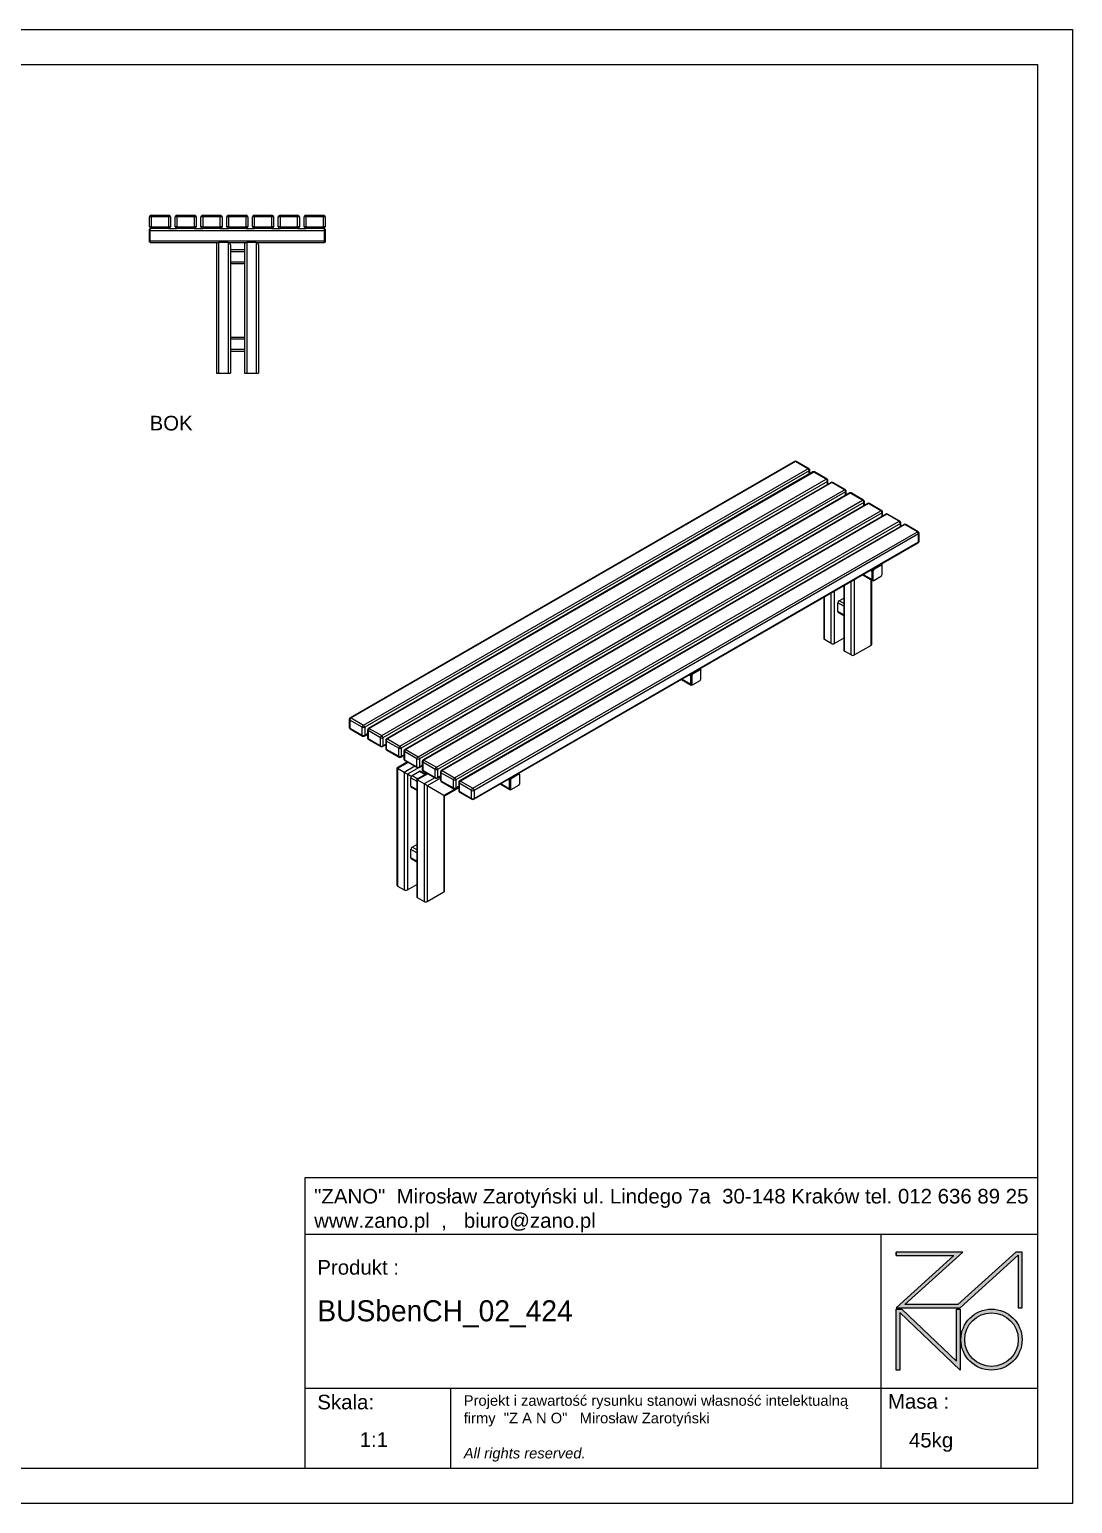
# Model space of a CAD drawing. Header units: millimetres. Extents: x 4643 to 10583, y -1811 to 2389.
# Drawn here: x 7613 to 10583, y -1811 to 2389 of the extents above; entities that cross this region are included whole.
import ezdxf

# ---------------------------------------------------------------- set-up
doc = ezdxf.new("R2010")
doc.units = ezdxf.units.MM
doc.layers.add('tabelka', color=155, linetype='Continuous')
doc.layers.add('WYMIAR', color=96, linetype='Continuous')

# ---------------------------------------------------------------- blocks, each defined once
blk = doc.blocks.new('zano')
at = {"layer": 'Defpoints', "lineweight": 5}
for points in [[(6270.2, 3716.2), (6270.2, 3707.4), (6434.8, 3707.4), (6270.2, 3558.4), (6452.4, 3558.4), (6617.9, 3708.2), (6617.9, 3558.4), (6628.6, 3558.4), (6628.6, 3716.2), (6610.7, 3716.2), (6446.1, 3567.2), (6295.4, 3567.2), (6459.9, 3716.2), (6270.2, 3716.2), (6270.2, 3707.4)], [(6270.2, 3554.4), (6286.2, 3554.4), (6441.7, 3405.6), (6441.7, 3554.4), (6452.4, 3554.4), (6452.4, 3380.5), (6281, 3544.6), (6281, 3380.5), (6270.2, 3380.5)]]:
    blk.add_hatch(color=251, dxfattribs=at).paths.add_polyline_path(points)
h = blk.add_hatch(color=251, dxfattribs=at)
h.paths.add_polyline_path([(6454.7, 3467.4, 1), (6628.6, 3467.4, 1)])
h.paths.add_polyline_path([(6617.9, 3467.4, -1), (6465.4, 3467.4, -1)], flags=16)
at = {"layer": 'Defpoints', "color": 251, "lineweight": 5}
blk.add_lwpolyline([(6434.8, 3707.4), (6270.2, 3558.4), (6452.4, 3558.4), (6617.9, 3708.2), (6617.9, 3558.4), (6628.6, 3558.4), (6628.6, 3716.2), (6610.7, 3716.2), (6446.1, 3567.2), (6295.4, 3567.2), (6459.9, 3716.2), (6270.2, 3716.2), (6270.2, 3707.4), (6432.1, 3707.4)], dxfattribs=at)
for points in [[(6270.2, 3716.2), (6270.2, 3707.4), (6434.8, 3707.4), (6270.2, 3558.4), (6452.4, 3558.4), (6617.9, 3708.2), (6617.9, 3558.4), (6628.6, 3558.4), (6628.6, 3716.2), (6610.7, 3716.2), (6446.1, 3567.2), (6295.4, 3567.2), (6459.9, 3716.2), (6270.2, 3716.2), (6270.2, 3707.4)], [(6270.2, 3554.4), (6286.2, 3554.4), (6441.7, 3405.6), (6441.7, 3554.4), (6452.4, 3554.4), (6452.4, 3380.5), (6281, 3544.6), (6281, 3380.5), (6270.2, 3380.5)]]:
    blk.add_lwpolyline(points, close=True, dxfattribs=at)
for radius in [87, 76.3]:
    blk.add_circle((6541.7, 3467.4), radius, dxfattribs=at)
blk = doc.blocks.new('TABELA')
at = {"layer": 'tabelka', "lineweight": 5}
for p, q in [((4587.4, 3929.4), (6672.4, 3929.4)), ((4587.4, 3767.6), (4587.4, 3929.4)), ((4587.4, 3929.4), (6672.4, 3929.4)), ((6226.5, 3767.6), (6226.5, 3329)), ((4587.4, 3329), (6672.4, 3329)), ((5001.6, 3329), (5001.6, 3100.4)), ((6226.5, 3329), (6226.5, 3100.4))]:
    blk.add_line(p, q, dxfattribs=at)
blk.add_lwpolyline([(4587.4, 3767.6), (6672.4, 3767.6), (6672.4, 3100.4), (4587.4, 3100.4)], close=True, dxfattribs=at)
blk.add_blockref('zano', (0, 0))
at = {"layer": 'tabelka', "lineweight": 5, "attachment_point": 1}
for s, insert, char_height, width in [('{\\fArial|b0|i0|c238|p34;"ZANO"  Mirosław Zarotyński ul. Lindego 7a  30-148 Kraków tel. 012 636 89 25\\Pwww.zano.pl  ,   biuro@zano.pl}', (4613, 3896.9), 41.595, 2040.38), ('{\\fArial|b0|i0|c238|p34;Produkt : }', (4622, 3694.1), 41.595, 265.273), ('{\\fCentury Gothic|b0|i0|c238|p34;BUSbenCH_02_424 }', (4622, 3579.5), 60, 713.135), ('{\\fArial|b0|i0|c238|p34;Skala: }', (4622, 3310.3), 41.595, 191.675), ('{\\fArial|b0|i0|c238|p34;Masa :}', (6246.7, 3312.2), 41.595, 200.457), ('{\\fArial|b0|i0|c238|p34;1:1}', (4742.5, 3203.5), 41.595, 42.482), ('{\\fArial|b0|i0|c238|p34;45kg}', (6306.7, 3201.8), 41.595, 42.482)]:
    blk.add_mtext(s, dxfattribs=dict(at, insert=insert, char_height=char_height, width=width))
at = {"layer": 'tabelka', "color": 1, "lineweight": 5, "insert": (5038.9, 3308.9), "char_height": 30, "width": 1186.12, "attachment_point": 1}
blk.add_mtext('{\\fArial|b0|i0|c0|p34;Projekt i zawartość rysunku stanowi własność intelektualną firmy \\fArial|b0|i0|c238|p34; "Z A N O"   Mirosław Zarotyński\\fArial|b0|i1|c238|p34;\\P\\PAll rights reserved.}', dxfattribs=at)
blk = doc.blocks.new('bok')
for p, q in [((7959.1, 1854.6), (7954.1, 1854.6)), ((7954.1, 1826.6), (7954.1, 1854.6)), ((7959.1, 1859.6), (7959.1, 1854.6)), ((7959.1, 1859.6), (8009.1, 1859.6)), ((7959.1, 1854.6), (7959.1, 1826.6)), ((8009.1, 1854.6), (7959.1, 1854.6)), ((8009.1, 1859.6), (8009.1, 1854.6)), ((8009.1, 1826.6), (8009.1, 1854.6)), ((8014.1, 1854.6), (8009.1, 1854.6)), ((8014.1, 1854.6), (8014.1, 1826.6)), ((8032.5, 1854.6), (8027.5, 1854.6)), ((8027.5, 1826.6), (8027.5, 1854.6)), ((8032.5, 1859.6), (8082.5, 1859.6)), ((8032.5, 1859.6), (8032.5, 1854.6)), ((8082.5, 1854.6), (8032.5, 1854.6)), ((8032.5, 1854.6), (8032.5, 1826.6)), ((8082.5, 1859.6), (8082.5, 1854.6)), ((8082.5, 1826.6), (8082.5, 1854.6)), ((8087.5, 1854.6), (8082.5, 1854.6)), ((8087.5, 1854.6), (8087.5, 1826.6)), ((8100.9, 1826.6), (8100.9, 1854.6)), ((8105.9, 1854.6), (8100.9, 1854.6)), ((8105.9, 1859.6), (8105.9, 1854.6)), ((8105.9, 1859.6), (8155.9, 1859.6)), ((8105.9, 1854.6), (8105.9, 1826.6)), ((8155.9, 1854.6), (8105.9, 1854.6)), ((8155.9, 1859.6), (8155.9, 1854.6)), ((8155.9, 1826.6), (8155.9, 1854.6)), ((8160.9, 1854.6), (8155.9, 1854.6)), ((8160.9, 1854.6), (8160.9, 1826.6)), ((8179.4, 1854.6), (8174.4, 1854.6)), ((8174.4, 1826.6), (8174.4, 1854.6)), ((8179.4, 1859.6), (8179.4, 1854.6)), ((8179.4, 1859.6), (8229.4, 1859.6)), ((8229.4, 1854.6), (8179.4, 1854.6)), ((8179.4, 1854.6), (8179.4, 1826.6)), ((8229.4, 1859.6), (8229.4, 1854.6)), ((8229.4, 1826.6), (8229.4, 1854.6)), ((8234.4, 1854.6), (8229.4, 1854.6)), ((8234.4, 1854.6), (8234.4, 1826.6)), ((8247.8, 1826.6), (8247.8, 1854.6)), ((8252.8, 1854.6), (8247.8, 1854.6)), ((8252.8, 1859.6), (8302.8, 1859.6)), ((8252.8, 1859.6), (8252.8, 1854.6)), ((8302.8, 1854.6), (8252.8, 1854.6)), ((8252.8, 1854.6), (8252.8, 1826.6)), ((8302.8, 1859.6), (8302.8, 1854.6)), ((8302.8, 1826.6), (8302.8, 1854.6)), ((8307.8, 1854.6), (8302.8, 1854.6)), ((8307.8, 1854.6), (8307.8, 1826.6)), ((8321.2, 1826.6), (8321.2, 1854.6)), ((8326.2, 1854.6), (8321.2, 1854.6)), ((8326.2, 1859.6), (8326.2, 1854.6)), ((8326.2, 1859.6), (8376.2, 1859.6)), ((8326.2, 1854.6), (8326.2, 1826.6)), ((8376.2, 1854.6), (8326.2, 1854.6)), ((8376.2, 1859.6), (8376.2, 1854.6)), ((8376.2, 1826.6), (8376.2, 1854.6)), ((8381.2, 1854.6), (8376.2, 1854.6)), ((8381.2, 1854.6), (8381.2, 1826.6)), ((8394.7, 1826.6), (8394.7, 1854.6)), ((8399.7, 1854.6), (8394.7, 1854.6)), ((8399.7, 1859.6), (8399.7, 1854.6)), ((8399.7, 1859.6), (8449.7, 1859.6)), ((8399.7, 1854.6), (8399.7, 1826.6)), ((8449.7, 1854.6), (8399.7, 1854.6)), ((8449.7, 1859.6), (8449.7, 1854.6)), ((8449.7, 1826.6), (8449.7, 1854.6)), ((8454.7, 1854.6), (8449.7, 1854.6)), ((8454.7, 1854.6), (8454.7, 1826.6)), ((7959.1, 1826.6), (7954.1, 1826.6)), ((7956.7, 1820.3), (7954.7, 1820.3)), ((7954.7, 1817.3), (7954.7, 1820.3)), ((7956.7, 1817.3), (7954.7, 1817.3)), ((7954.7, 1785.9), (7954.7, 1817.3)), ((7956.7, 1821.6), (7959.1, 1821.6)), ((7956.7, 1816.4), (7956.7, 1821.6)), ((7956.7, 1816.4), (8452.7, 1816.4)), ((7956.7, 1786.8), (7956.7, 1816.4)), ((7959.1, 1826.6), (7959.1, 1821.6)), ((7959.1, 1826.6), (8009.1, 1826.6)), ((8009.1, 1821.6), (7959.1, 1821.6)), ((8009.1, 1826.6), (8009.1, 1821.6)), ((8014.1, 1826.6), (8009.1, 1826.6)), ((8009.1, 1821.6), (8032.5, 1821.6)), ((8032.5, 1826.6), (8027.5, 1826.6)), ((8032.5, 1826.6), (8032.5, 1821.6)), ((8032.5, 1826.6), (8082.5, 1826.6)), ((8082.5, 1821.6), (8032.5, 1821.6)), ((8082.5, 1826.6), (8082.5, 1821.6)), ((8087.5, 1826.6), (8082.5, 1826.6)), ((8082.5, 1821.6), (8105.9, 1821.6)), ((8105.9, 1826.6), (8100.9, 1826.6)), ((8105.9, 1826.6), (8105.9, 1821.6)), ((8105.9, 1826.6), (8155.9, 1826.6)), ((8155.9, 1821.6), (8105.9, 1821.6)), ((8155.9, 1826.6), (8155.9, 1821.6)), ((8160.9, 1826.6), (8155.9, 1826.6)), ((8155.9, 1821.6), (8179.4, 1821.6)), ((8179.4, 1826.6), (8174.4, 1826.6)), ((8179.4, 1826.6), (8229.4, 1826.6)), ((8179.4, 1826.6), (8179.4, 1821.6)), ((8229.4, 1821.6), (8179.4, 1821.6)), ((8229.4, 1826.6), (8229.4, 1821.6)), ((8234.4, 1826.6), (8229.4, 1826.6)), ((8229.4, 1821.6), (8252.8, 1821.6)), ((8252.8, 1826.6), (8247.8, 1826.6)), ((8252.8, 1826.6), (8302.8, 1826.6)), ((8252.8, 1826.6), (8252.8, 1821.6)), ((8302.8, 1821.6), (8252.8, 1821.6)), ((8302.8, 1826.6), (8302.8, 1821.6)), ((8307.8, 1826.6), (8302.8, 1826.6)), ((8302.8, 1821.6), (8326.2, 1821.6)), ((8326.2, 1826.6), (8321.2, 1826.6)), ((8326.2, 1826.6), (8326.2, 1821.6)), ((8326.2, 1826.6), (8376.2, 1826.6)), ((8376.2, 1821.6), (8326.2, 1821.6)), ((8376.2, 1826.6), (8376.2, 1821.6)), ((8381.2, 1826.6), (8376.2, 1826.6)), ((8376.2, 1821.6), (8399.7, 1821.6)), ((8399.7, 1826.6), (8394.7, 1826.6)), ((8399.7, 1826.6), (8399.7, 1821.6)), ((8399.7, 1826.6), (8449.7, 1826.6)), ((8449.7, 1821.6), (8399.7, 1821.6)), ((8449.7, 1826.6), (8449.7, 1821.6)), ((8454.7, 1826.6), (8449.7, 1826.6)), ((8449.7, 1821.6), (8452.7, 1821.6)), ((8452.7, 1816.4), (8452.7, 1821.6)), ((8452.7, 1820.3), (8454.7, 1820.3)), ((8452.7, 1817.3), (8454.7, 1817.3)), ((8452.7, 1786.8), (8452.7, 1816.4)), ((8454.7, 1820.3), (8454.7, 1817.3)), ((8454.7, 1817.3), (8454.7, 1785.9)), ((7956.7, 1785.9), (7954.7, 1785.9)), ((7954.7, 1782.9), (7954.7, 1785.9)), ((7956.7, 1782.9), (7954.7, 1782.9)), ((7956.7, 1781.6), (7956.7, 1786.8)), ((7956.7, 1786.8), (8452.7, 1786.8)), ((7956.7, 1781.6), (8151.1, 1781.6)), ((8144.7, 1775.2), (8144.7, 1409.6)), ((8178.3, 1781.6), (8151.1, 1781.6)), ((8151.1, 1781.6), (8151.1, 1409.6)), ((8178.3, 1781.6), (8231.1, 1781.6)), ((8178.3, 1781.6), (8178.3, 1409.6)), ((8184.7, 1775.2), (8184.7, 1409.6)), ((8224.7, 1775.2), (8224.7, 1409.6)), ((8258.3, 1781.6), (8231.1, 1781.6)), ((8231.1, 1781.6), (8231.1, 1409.6)), ((8258.3, 1781.6), (8452.7, 1781.6)), ((8258.3, 1781.6), (8258.3, 1409.6)), ((8264.7, 1775.2), (8264.7, 1409.6)), ((8452.7, 1781.6), (8452.7, 1786.8)), ((8452.7, 1785.9), (8454.7, 1785.9)), ((8452.7, 1782.9), (8454.7, 1782.9)), ((8454.7, 1785.9), (8454.7, 1782.9)), ((8184.7, 1761.6), (8224.7, 1761.6)), ((8184.7, 1756.4), (8224.7, 1756.4)), ((8184.7, 1726.8), (8224.7, 1726.8)), ((8184.7, 1721.6), (8224.7, 1721.6)), ((8224.7, 1511.6), (8184.7, 1511.6)), ((8224.7, 1506.4), (8184.7, 1506.4)), ((8224.7, 1476.8), (8184.7, 1476.8)), ((8224.7, 1471.6), (8184.7, 1471.6)), ((8144.7, 1409.6), (8184.7, 1409.6)), ((8224.7, 1409.6), (8264.7, 1409.6))]:
    blk.add_line(p, q)
for centre, radius, start, end in [((7959.1, 1854.6), 5, 90, 180), ((8009.1, 1854.6), 5, 0, 90), ((8032.5, 1854.6), 5, 90, 180), ((8082.5, 1854.6), 5, 0, 90), ((8105.9, 1854.6), 5, 90, 180), ((8155.9, 1854.6), 5, 0, 90), ((8179.4, 1854.6), 5, 90, 180), ((8229.4, 1854.6), 5, 0, 90), ((8252.8, 1854.6), 5, 90, 180), ((8302.8, 1854.6), 5, 0, 90), ((8326.2, 1854.6), 5, 90, 180), ((8376.2, 1854.6), 5, 0, 90), ((8399.7, 1854.6), 5, 90, 180), ((8449.7, 1854.6), 5, 0, 90), ((7959.1, 1826.6), 5, 180, 270), ((8009.1, 1826.6), 5, 270, 0), ((8032.5, 1826.6), 5, 180, 270), ((8082.5, 1826.6), 5, 270, 0), ((8105.9, 1826.6), 5, 180, 270), ((8155.9, 1826.6), 5, 270, 0), ((8179.4, 1826.6), 5, 180, 270), ((8229.4, 1826.6), 5, 270, 0), ((8252.8, 1826.6), 5, 180, 270), ((8302.8, 1826.6), 5, 270, 0), ((8326.2, 1826.6), 5, 180, 270), ((8376.2, 1826.6), 5, 270, 0), ((8399.7, 1826.6), 5, 180, 270), ((8449.7, 1826.6), 5, 270, 0), ((8151.1, 1775.2), 6.4, 90, 180), ((8178.3, 1775.2), 6.4, 0, 90), ((8231.1, 1775.2), 6.4, 90, 180), ((8258.3, 1775.2), 6.4, 0, 90)]:
    blk.add_arc(centre, radius, start, end)

msp = doc.modelspace()

# ---------------------------------------------------------------- linework, layer by layer
for p, q in [((9791.46, 1158.05), (8525.74, 427.37)), ((9793.96, 1157.81), (8528.24, 427.12)), ((8563.6, 406.71), (9829.32, 1137.4)), ((9829.32, 1137.4), (9793.96, 1157.81)), ((9831.82, 1137.64), (9796.46, 1158.05)), ((9832.86, 1131.27), (8567.13, 400.59)), ((9843.39, 1128.08), (8577.67, 397.39)), ((9845.89, 1127.83), (8580.17, 397.15)), ((8615.52, 376.74), (9881.24, 1107.42)), ((9884.78, 1101.3), (8619.06, 370.61)), ((9895.31, 1098.11), (8629.59, 367.42)), ((9897.81, 1097.86), (8632.09, 367.17)), ((9832.86, 1122), (9832.86, 1131.27)), ((9834.32, 1122.85), (9834.32, 1133.31)), ((9881.24, 1107.42), (9845.89, 1127.83)), ((9883.74, 1107.67), (9848.39, 1128.08)), ((9884.78, 1092.03), (9884.78, 1101.3)), ((9886.24, 1092.87), (9886.24, 1103.34)), ((9933.16, 1077.45), (9897.81, 1097.86)), ((9935.66, 1077.7), (9900.31, 1098.11)), ((8667.44, 346.76), (9933.16, 1077.45)), ((9936.7, 1071.32), (8670.98, 340.64)), ((9947.23, 1068.13), (8681.51, 337.45)), ((9949.73, 1067.88), (8684.01, 337.2)), ((9936.7, 1062.05), (9936.7, 1071.32)), ((9938.16, 1062.9), (9938.16, 1073.36)), ((9985.09, 1047.47), (9949.73, 1067.88)), ((9987.59, 1047.72), (9952.23, 1068.13)), ((8719.36, 316.79), (9985.09, 1047.47)), ((9988.62, 1041.35), (8722.9, 310.66)), ((9999.15, 1038.16), (8733.43, 307.47)), ((10001.65, 1037.91), (8735.93, 307.22)), ((8771.29, 286.81), (10037.01, 1017.5)), ((10040.54, 1011.38), (8774.82, 280.69)), ((10051.07, 1008.18), (8785.35, 277.5)), ((9988.62, 1032.08), (9988.62, 1041.35)), ((9990.09, 1032.92), (9990.09, 1043.39)), ((10037.01, 1017.5), (10001.65, 1037.91)), ((10039.51, 1017.75), (10004.15, 1038.16)), ((10040.54, 1002.1), (10040.54, 1011.38)), ((10042.01, 1002.95), (10042.01, 1013.42)), ((10091.43, 987.77), (10056.07, 1008.18)), ((10053.57, 1007.94), (8787.85, 277.25)), ((8823.21, 256.84), (10088.93, 987.53)), ((10092.46, 981.4), (8826.74, 250.72)), ((10103, 978.21), (8837.27, 247.52)), ((10105.5, 977.96), (8839.77, 247.28)), ((10088.93, 987.53), (10053.57, 1007.94)), ((10092.46, 972.13), (10092.46, 981.4)), ((10093.93, 972.98), (10093.93, 983.44)), ((10140.85, 957.55), (10105.5, 977.96)), ((10143.35, 957.8), (10108, 978.21)), ((8875.13, 226.87), (10140.85, 957.55)), ((8877.63, 195.59), (10143.35, 926.28)), ((10144.39, 951.43), (8878.67, 220.74)), ((8878.67, 197.88), (10144.39, 928.57)), ((10144.39, 928.57), (10144.39, 951.43)), ((10145.85, 930.61), (10145.85, 953.47)), ((10007.82, 848.04), (10012.16, 845.54)), ((10012.16, 821.37), (10012.16, 845.54)), ((10015.2, 850.48), (10013.08, 846.8)), ((10013.08, 846.8), (10014.49, 845.98)), ((10013.08, 846.8), (10013.08, 821.16)), ((10016.61, 849.66), (10014.49, 845.98)), ((10014.49, 845.98), (10014.49, 820.34)), ((10015.18, 852.28), (10015.83, 851.9)), ((10037.4, 863.29), (10015.2, 850.48)), ((10015.2, 850.48), (10016.61, 849.66)), ((10015.83, 851.9), (10036.77, 863.99)), ((10038.82, 862.48), (10016.61, 849.66)), ((10036.11, 864.37), (10036.77, 863.99)), ((10037.4, 863.29), (10038.82, 862.48)), ((10039.36, 864.24), (10037.63, 865.25)), ((10040.94, 861.25), (10038.82, 862.48)), ((10040.44, 861.86), (10040.44, 861.54)), ((10040.94, 835.61), (10040.94, 861.25)), ((9931.37, 803.9), (9931.37, 620.31)), ((9933.24, 617.7), (9933.24, 804.98)), ((9952.48, 606.6), (9952.48, 816.09)), ((9961.53, 606.6), (9961.53, 821.31)), ((9985.37, 835.07), (10013.23, 818.98)), ((9986.89, 835.95), (10012.16, 821.37)), ((10009.05, 634.03), (10009.05, 821.4)), ((10010.92, 636.64), (10010.92, 820.32)), ((10013.08, 821.16), (10014.49, 820.34)), ((10013.08, 821.16), (10015.2, 819.94)), ((10014.49, 820.34), (10016.61, 819.12)), ((10015.2, 819.94), (10016.61, 819.12)), ((10016.12, 819.41), (10015.83, 819.24)), ((10016.61, 819.12), (10038.82, 831.94)), ((10038.82, 831.94), (10040.94, 835.61)), ((9874.8, 771.25), (9874.8, 652.97)), ((9876.68, 650.35), (9876.68, 772.33)), ((9895.91, 639.25), (9895.91, 783.43)), ((9904.96, 639.25), (9904.96, 788.66)), ((9918.25, 761.24), (9931.37, 768.81)), ((9931.37, 753.67), (9918.25, 761.24)), ((9914.58, 730.7), (9914.58, 754.87)), ((9931.37, 745.18), (9914.58, 754.87)), ((9931.37, 721.01), (9914.58, 730.7)), ((9915.65, 728.32), (9931.37, 719.25)), ((9895.91, 639.25), (9876.68, 650.35)), ((9931.37, 654.5), (9904.96, 639.25)), ((10009.05, 634.03), (9961.53, 606.6)), ((9952.48, 606.6), (9933.24, 617.7)), ((9491.64, 550.05), (9495.97, 547.55)), ((9495.97, 523.38), (9495.97, 547.55)), ((9499.01, 552.49), (9496.89, 548.81)), ((9496.89, 548.81), (9498.3, 548)), ((9496.89, 548.81), (9496.89, 523.17)), ((9500.42, 551.67), (9498.3, 548)), ((9498.3, 548), (9498.3, 522.36)), ((9498.99, 554.29), (9499.65, 553.91)), ((9521.21, 565.3), (9499.01, 552.49)), ((9499.01, 552.49), (9500.42, 551.67)), ((9499.65, 553.91), (9520.58, 566)), ((9522.63, 564.49), (9500.42, 551.67)), ((9519.92, 566.38), (9520.58, 566)), ((9521.21, 565.3), (9522.63, 564.49)), ((9523.18, 566.26), (9521.44, 567.26)), ((9524.75, 563.26), (9522.63, 564.49)), ((9524.25, 563.87), (9524.25, 563.55)), ((9524.75, 537.62), (9524.75, 563.26)), ((9469.18, 537.08), (9497.05, 521)), ((9470.7, 537.96), (9495.97, 523.38)), ((9496.89, 523.17), (9498.3, 522.36)), ((9496.89, 523.17), (9499.01, 521.95)), ((9498.3, 522.36), (9500.42, 521.13)), ((9499.01, 521.95), (9500.42, 521.13)), ((9499.93, 521.42), (9499.65, 521.25)), ((9500.42, 521.13), (9522.63, 533.95)), ((9522.63, 533.95), (9524.75, 537.62)), ((8523.24, 423.04), (8523.24, 400.17)), ((8560.06, 400.59), (8524.71, 421)), ((8524.71, 421), (8524.71, 398.13)), ((8528.24, 427.12), (8563.6, 406.71)), ((8524.71, 398.13), (8560.06, 377.72)), ((8525.74, 395.84), (8561.1, 375.43)), ((8560.06, 377.72), (8560.06, 400.59)), ((8566.1, 375.43), (8575.17, 380.67)), ((8567.13, 400.59), (8567.13, 377.72)), ((8567.13, 377.72), (8575.17, 382.36)), ((8575.17, 393.06), (8575.17, 370.2)), ((8611.99, 370.61), (8576.63, 391.02)), ((8576.63, 391.02), (8576.63, 368.16)), ((8580.17, 397.15), (8615.52, 376.74)), ((8576.63, 368.16), (8611.99, 347.75)), ((8577.67, 365.87), (8613.02, 345.46)), ((8611.99, 347.75), (8611.99, 370.61)), ((8618.02, 345.46), (8627.09, 350.69)), ((8619.06, 370.61), (8619.06, 347.75)), ((8619.06, 347.75), (8627.09, 352.39)), ((8627.09, 363.09), (8627.09, 340.23)), ((8663.91, 340.64), (8628.55, 361.05)), ((8628.55, 361.05), (8628.55, 338.19)), ((8628.55, 338.19), (8663.91, 317.78)), ((8632.09, 367.17), (8667.44, 346.76)), ((8663.91, 317.78), (8663.91, 340.64)), ((8670.98, 340.64), (8670.98, 317.78)), ((8684.01, 337.2), (8719.36, 316.79)), ((8629.59, 335.9), (8664.94, 315.49)), ((8688.94, 301.63), (8658.58, 284.11)), ((8690.81, 300.55), (8660.45, 283.03)), ((8669.94, 315.49), (8679.01, 320.72)), ((8670.98, 317.78), (8679.01, 322.41)), ((8679.01, 333.12), (8679.01, 310.25)), ((8715.83, 310.66), (8680.47, 331.07)), ((8680.47, 331.07), (8680.47, 308.21)), ((8680.47, 308.21), (8715.83, 287.8)), ((8681.51, 305.92), (8716.86, 285.51)), ((8715.83, 287.8), (8715.83, 310.66)), ((8722.9, 310.66), (8722.9, 287.8)), ((8730.93, 303.14), (8730.93, 280.28)), ((8767.75, 280.69), (8732.4, 301.1)), ((8732.4, 301.1), (8732.4, 278.24)), ((8735.93, 307.22), (8771.29, 286.81)), ((8658.58, 284.11), (8658.58, -49.14)), ((8679.69, 271.92), (8660.45, 283.03)), ((8660.45, 283.03), (8660.45, -51.76)), ((8710.05, 289.45), (8679.69, 271.92)), ((8679.69, 271.92), (8679.69, -62.86)), ((8720.33, 284.94), (8688.74, 266.7)), ((8699.43, 260.52), (8688.74, 266.7)), ((8688.74, 266.7), (8688.74, -62.86)), ((8698.35, 232.73), (8698.35, 256.9)), ((8698.35, 256.9), (8715.15, 247.2)), ((8702.03, 263.27), (8722.96, 275.35)), ((8702.03, 263.27), (8718.82, 253.57)), ((8745.51, 268.98), (8715.15, 251.45)), ((8747.38, 267.9), (8717.02, 250.37)), ((8721.86, 285.51), (8730.93, 290.75)), ((8722.9, 287.8), (8730.93, 292.44)), ((8722.96, 275.35), (8739.75, 265.66)), ((8741.27, 266.53), (8725.56, 275.61)), ((8732.4, 278.24), (8767.75, 257.83)), ((8733.43, 275.95), (8768.79, 255.54)), ((8766.61, 256.79), (8736.25, 239.27)), ((8782.85, 255.72), (8745.31, 234.04)), ((8767.75, 257.83), (8767.75, 280.69)), ((8773.79, 255.54), (8782.85, 260.77)), ((8774.82, 280.69), (8774.82, 257.83)), ((8774.82, 257.83), (8782.85, 262.46)), ((8782.85, 273.17), (8782.85, 250.31)), ((8819.67, 250.72), (8784.32, 271.13)), ((8784.32, 271.13), (8784.32, 248.26)), ((8787.85, 277.25), (8823.21, 256.84)), ((8975.45, 252.06), (8979.78, 249.56)), ((8982.82, 254.5), (8980.7, 250.82)), ((8984.24, 253.68), (8982.12, 250.01)), ((8982.8, 256.31), (8983.46, 255.93)), ((9005.03, 267.31), (8982.82, 254.5)), ((8982.82, 254.5), (8984.24, 253.68)), ((8983.46, 255.93), (9004.39, 268.01)), ((9006.44, 266.5), (8984.24, 253.68)), ((9003.73, 268.39), (9004.39, 268.01)), ((9005.03, 267.31), (9006.44, 266.5)), ((9006.99, 268.27), (9005.25, 269.27)), ((9008.56, 265.27), (9006.44, 266.5)), ((9008.07, 265.89), (9008.07, 265.56)), ((9008.56, 239.63), (9008.56, 265.27)), ((8698.35, 232.73), (8715.15, 223.03)), ((8699.43, 230.35), (8715.15, 221.27)), ((8715.15, 251.45), (8715.15, -81.8)), ((8736.25, 239.27), (8717.02, 250.37)), ((8717.02, 250.37), (8717.02, -84.41)), ((8736.25, 239.27), (8736.25, -95.52)), ((8792.82, 206.6), (8745.31, 234.04)), ((8745.31, 234.04), (8745.31, -95.52)), ((8784.32, 248.26), (8819.67, 227.85)), ((8785.35, 245.97), (8820.71, 225.56)), ((8825.34, 225.37), (8792.82, 206.6)), ((8794.7, 205.52), (8834.77, 228.65)), ((8819.67, 227.85), (8819.67, 250.72)), ((8825.71, 225.56), (8834.77, 230.8)), ((8826.74, 250.72), (8826.74, 227.85)), ((8826.74, 227.85), (8834.77, 232.49)), ((8834.77, 243.19), (8834.77, 220.33)), ((8871.59, 220.74), (8836.24, 241.15)), ((8836.24, 241.15), (8836.24, 218.29)), ((8836.24, 218.29), (8871.59, 197.88)), ((8837.27, 216), (8872.63, 195.59)), ((8839.77, 247.28), (8875.13, 226.87)), ((8871.59, 197.88), (8871.59, 220.74)), ((8878.67, 220.74), (8878.67, 197.88)), ((8952.99, 239.1), (8980.86, 223.01)), ((8954.51, 239.97), (8979.78, 225.39)), ((8979.78, 225.39), (8979.78, 249.56)), ((8980.7, 250.82), (8982.12, 250.01)), ((8980.7, 250.82), (8980.7, 225.18)), ((8980.7, 225.18), (8982.12, 224.37)), ((8980.7, 225.18), (8982.82, 223.96)), ((8982.12, 250.01), (8982.12, 224.37)), ((8982.12, 224.37), (8984.24, 223.14)), ((8982.82, 223.96), (8984.24, 223.14)), ((8983.74, 223.43), (8983.46, 223.26)), ((8984.24, 223.14), (9006.44, 235.96)), ((9006.44, 235.96), (9008.56, 239.63)), ((8792.82, 206.6), (8792.82, -68.08)), ((8794.7, -65.47), (8794.7, 205.52)), ((8698.35, 28.59), (8698.35, 52.76)), ((8715.15, 43.07), (8698.35, 52.76)), ((8702.03, 59.13), (8715.15, 66.7)), ((8715.15, 51.56), (8702.03, 59.13)), ((8715.15, 18.9), (8698.35, 28.59)), ((8699.43, 26.21), (8715.15, 17.14)), ((8660.45, -51.76), (8679.69, -62.86)), ((8688.74, -62.86), (8715.15, -47.61)), ((8745.31, -95.52), (8792.82, -68.08)), ((8717.02, -84.41), (8736.25, -95.52))]:
    msp.add_line(p, q)
at = {"color": 7, "linetype": 'Continuous', "lineweight": 15}
msp.add_arc((9793.96, 1153.72), 5, 60.00269, 119.99731, dxfattribs=at)
at = {"color": 8, "linetype": 'Continuous', "lineweight": 15}
for centre, start, end in [((9792.5, 1155.76), 54.38185, 114.30702), ((9795.43, 1155.76), 65.69046, 125.6193)]:
    msp.add_arc(centre, 2.51, start, end, dxfattribs=at)
for centre, radius, start, end in [((9830.78, 1135.35), 2.51, 65.69046, 125.6193), ((9825.18, 1130.92), 7.68, 2.60549, 57.39461), ((9829.32, 1133.31), 5, 0, 60.00269), ((9831.82, 1133.56), 2.51, 294.37575, 354.30468), ((9845.89, 1123.75), 5, 60.00269, 119.99731), ((9844.42, 1125.79), 2.51, 54.38185, 114.30702), ((9847.35, 1125.79), 2.51, 65.69046, 125.6193), ((9882.71, 1105.38), 2.51, 65.69046, 125.6193), ((9877.1, 1100.95), 7.68, 2.6054, 57.3946), ((9881.24, 1103.34), 5, 0, 60.00269), ((9883.74, 1103.59), 2.51, 294.37488, 354.30528), ((9897.81, 1093.78), 5, 60.00269, 119.99731), ((9896.34, 1095.81), 2.51, 54.38175, 114.30701), ((9899.27, 1095.81), 2.51, 65.69046, 125.6193), ((9934.63, 1075.4), 2.51, 65.69046, 125.6193), ((9929.02, 1070.97), 7.68, 2.60543, 57.3946), ((9933.16, 1073.36), 5, 0, 60.00269), ((9935.66, 1073.61), 2.51, 294.37519, 354.30497), ((9949.73, 1063.8), 5, 60.00269, 119.99731), ((9948.27, 1065.84), 2.51, 54.38174, 114.30704), ((9951.19, 1065.84), 2.51, 65.69046, 125.6193), ((9986.55, 1045.43), 2.51, 65.69046, 125.6193), ((9980.95, 1041), 7.68, 2.60546, 57.39458), ((9985.09, 1043.39), 5, 0, 60.00269), ((9987.58, 1043.64), 2.51, 294.37534, 354.30488), ((10001.65, 1033.83), 5, 60.00269, 119.99731), ((10000.19, 1035.87), 2.51, 54.38175, 114.30701), ((10003.12, 1035.87), 2.51, 65.69046, 125.6193), ((10038.47, 1015.46), 2.51, 65.69046, 125.6193), ((10032.87, 1011.03), 7.68, 2.60549, 57.39456), ((10037.01, 1013.42), 5, 0, 60.00269), ((10039.51, 1013.67), 2.51, 294.3753, 354.30513), ((10053.57, 1003.85), 5, 60.00269, 119.99731), ((10052.11, 1005.89), 2.51, 54.38175, 114.30701), ((10055.04, 1005.89), 2.51, 65.69046, 125.6193), ((10090.39, 985.48), 2.51, 65.69046, 125.6193), ((10084.79, 981.05), 7.68, 2.60549, 57.39451), ((10088.93, 983.44), 5, 0, 60.00269), ((10091.43, 983.69), 2.51, 294.37485, 354.30558), ((10105.5, 973.88), 5, 60.00269, 119.99731), ((10104.03, 975.92), 2.51, 54.38185, 114.30702), ((10106.96, 975.92), 2.51, 65.69046, 125.6193), ((10142.32, 955.51), 2.51, 65.69046, 125.6193), ((10136.71, 951.08), 7.68, 2.60549, 57.39451), ((10140.85, 953.47), 5, 0, 60.00269), ((10140.85, 930.61), 5, 299.99731, 0), ((10141.99, 928.27), 2.42, 304.35971, 6.95222), ((10143.35, 953.72), 2.51, 294.37485, 354.30558), ((10143.35, 930.86), 2.51, 294.37485, 354.30558), ((10020.14, 845.17), 7.99, 122.60585, 177.39396), ((10038.2, 862.23), 2.27, 350.78444, 129.2031), ((10014.4, 821), 2.27, 170.78702, 309.2028), ((9922.56, 754.51), 7.99, 122.60576, 177.39406), ((9916.97, 730.35), 2.42, 171.70751, 236.98141), ((9878, 653.29), 3.22, 185.69456, 245.62418), ((9900.43, 647.99), 9.84, 242.6101, 297.38984), ((10007.72, 636.96), 3.22, 294.37419, 354.30632), ((9934.57, 620.63), 3.22, 185.69452, 245.62418), ((9957, 615.33), 9.84, 242.61008, 297.38986), ((9503.95, 547.18), 7.99, 122.60562, 177.39457), ((9522.01, 564.24), 2.27, 350.78573, 129.20295), ((9498.21, 523.01), 2.27, 170.78573, 309.20295), ((8528.24, 423.04), 5, 119.99731, 180), ((8525.75, 423.29), 2.51, 185.69397, 245.62527), ((8532.38, 420.65), 7.68, 122.6056, 177.3944), ((8526.78, 425.08), 2.51, 54.38185, 114.30702), ((8528.24, 400.17), 5, 180, 240.00269), ((8525.75, 400.42), 2.51, 185.69397, 245.62527), ((8527.09, 397.83), 2.4, 172.74574, 235.94233), ((8567.74, 400.24), 7.68, 122.6056, 177.3944), ((8563.6, 407.41), 7.69, 242.6098, 297.3901), ((8559.46, 400.24), 7.68, 2.60549, 57.39461), ((8580.17, 393.06), 5, 119.99731, 180), ((8577.67, 393.31), 2.51, 185.69397, 245.62527), ((8584.31, 390.67), 7.68, 122.6056, 177.3944), ((8578.7, 395.1), 2.51, 54.38185, 114.30702), ((8562.44, 377.42), 2.4, 172.74574, 235.94233), ((8563.6, 384.55), 7.69, 242.6098, 297.3901), ((8563.6, 379.76), 5, 240.00269, 299.99731), ((8564.81, 377.4), 2.35, 303.36619, 7.94574), ((8580.17, 370.2), 5, 180, 240.00269), ((8577.67, 370.45), 2.51, 185.69397, 245.62527), ((8579.01, 367.86), 2.4, 172.74574, 235.94233), ((8614.36, 347.45), 2.4, 172.74574, 235.94233), ((8619.66, 370.26), 7.68, 122.6056, 177.3944), ((8615.52, 377.44), 7.69, 242.60981, 297.39019), ((8615.52, 354.57), 7.69, 242.60981, 297.39019), ((8615.52, 349.79), 5, 240.00269, 299.99731), ((8611.38, 370.26), 7.68, 2.6054, 57.3946), ((8616.73, 347.42), 2.35, 303.36554, 7.94667), ((8632.09, 363.09), 5, 119.99731, 180), ((8629.59, 363.34), 2.51, 185.69428, 245.6252), ((8632.09, 340.23), 5, 180, 240.00269), ((8629.59, 340.48), 2.51, 185.69428, 245.6252), ((8630.93, 337.88), 2.4, 172.74574, 235.94233), ((8636.23, 360.7), 7.68, 122.6056, 177.3944), ((8630.62, 365.13), 2.51, 54.38175, 114.30701), ((8671.58, 340.29), 7.68, 122.6056, 177.3944), ((8667.44, 347.46), 7.69, 242.60982, 297.39016), ((8663.3, 340.29), 7.68, 2.60543, 57.3946), ((8684.01, 333.12), 5, 119.99731, 180), ((8688.15, 330.73), 7.68, 122.6056, 177.3944), ((8682.54, 335.15), 2.51, 54.38174, 114.30704), ((8666.29, 317.47), 2.4, 172.74574, 235.94233), ((8667.44, 324.6), 7.69, 242.60982, 297.39016), ((8667.44, 319.82), 5, 240.00269, 299.99731), ((8668.67, 317.44), 2.33, 303.05417, 8.25776), ((8681.51, 333.37), 2.51, 185.69417, 245.62525), ((8684.01, 310.25), 5, 180, 240.00269), ((8681.51, 310.5), 2.51, 185.69417, 245.62525), ((8682.85, 307.91), 2.4, 172.74574, 235.94233), ((8723.51, 310.32), 7.68, 122.6056, 177.3944), ((8719.36, 317.49), 7.69, 242.60983, 297.39013), ((8715.22, 310.32), 7.68, 2.60546, 57.39458), ((8735.93, 303.14), 5, 119.99731, 180), ((8733.43, 303.39), 2.51, 185.69413, 245.62529), ((8740.07, 300.75), 7.68, 122.6056, 177.3944), ((8734.47, 305.18), 2.51, 54.38175, 114.30701), ((8706.34, 256.53), 7.99, 122.60563, 177.39437), ((8718.21, 287.5), 2.4, 172.74574, 235.94233), ((8719.36, 294.63), 7.69, 242.60983, 297.39013), ((8719.36, 289.84), 5, 240.00269, 299.99731), ((8720.59, 287.47), 2.34, 303.13021, 8.18172), ((8724.48, 273.22), 2.62, 65.69238, 125.61789), ((8735.93, 280.28), 5, 180, 240.00269), ((8733.43, 280.53), 2.51, 185.69413, 245.62529), ((8734.77, 277.94), 2.4, 172.74574, 235.94233), ((8770.13, 257.52), 2.4, 172.74574, 235.94233), ((8775.43, 280.34), 7.68, 122.6056, 177.3944), ((8771.29, 287.51), 7.69, 242.60985, 297.3901), ((8771.29, 264.65), 7.69, 242.60985, 297.3901), ((8771.29, 259.87), 5, 240.00269, 299.99731), ((8767.15, 280.34), 7.68, 2.60549, 57.39456), ((8772.49, 257.5), 2.35, 303.36568, 7.94625), ((8787.85, 273.17), 5, 119.99731, 180), ((8785.36, 273.42), 2.51, 185.69398, 245.62538), ((8791.99, 270.78), 7.68, 122.6056, 177.3944), ((8786.39, 275.21), 2.51, 54.38175, 114.30701), ((8827.35, 250.37), 7.68, 122.6056, 177.3944), ((8819.07, 250.37), 7.68, 2.60549, 57.39451), ((8987.76, 249.19), 7.99, 122.60551, 177.39449), ((9005.82, 266.25), 2.27, 350.78618, 129.20307), ((8700.9, 232.45), 2.56, 173.70191, 234.98607), ((8787.85, 250.31), 5, 180, 240.00269), ((8785.36, 250.55), 2.51, 185.69398, 245.62538), ((8786.7, 247.96), 2.4, 172.74574, 235.94233), ((8822.05, 227.55), 2.4, 172.74574, 235.94233), ((8823.21, 257.54), 7.69, 242.60991, 297.39009), ((8823.21, 234.68), 7.69, 242.60991, 297.39009), ((8823.21, 229.89), 5, 240.00269, 299.99731), ((8824.41, 227.53), 2.35, 303.36516, 7.94677), ((8839.77, 243.19), 5, 119.99731, 180), ((8837.28, 243.44), 2.51, 185.69397, 245.62527), ((8839.77, 220.33), 5, 180, 240.00269), ((8837.28, 220.58), 2.51, 185.69397, 245.62527), ((8838.62, 217.99), 2.4, 172.74574, 235.94233), ((8843.92, 240.8), 7.68, 122.6056, 177.3944), ((8838.31, 245.23), 2.51, 54.38185, 114.30702), ((8879.27, 220.39), 7.68, 122.6056, 177.3944), ((8875.13, 227.57), 7.69, 242.60991, 297.39009), ((8870.99, 220.39), 7.68, 2.60549, 57.39451), ((8982.02, 225.02), 2.27, 170.78602, 309.20322), ((8873.97, 197.58), 2.4, 172.74574, 235.94233), ((8875.13, 204.7), 7.69, 242.60991, 297.39009), ((8875.13, 199.92), 5, 240.00269, 299.99731), ((8876.34, 197.55), 2.35, 303.36516, 7.94677), ((8706.34, 52.4), 7.99, 122.60554, 177.39446), ((8700.9, 28.31), 2.56, 173.70175, 234.98611), ((8661.78, -48.82), 3.22, 185.69474, 245.62487), ((8684.21, -54.13), 9.84, 242.6098, 297.39029), ((8718.35, -81.48), 3.22, 185.69469, 245.62487), ((8791.49, -65.15), 3.22, 294.37487, 354.30492), ((8740.78, -86.78), 9.84, 242.60978, 297.39031)]:
    msp.add_arc(centre, radius, start, end)
for centre, start_param, end_param in [((8664.98, 280.41), 2.3562351, 3.141552), ((8664.98, 280.41), 2.3562351, 3.1416333), ((8684.21, 269.31), 0.7854388, 2.3562351), ((8684.21, 269.31), 0.7854388, 2.3562351), ((8721.55, 247.76), 2.3562351, 3.141552), ((8721.55, 247.76), 2.3562351, 3.1416333), ((8740.78, 236.65), 0.7854388, 2.3562351), ((8740.78, 236.65), 0.7854388, 2.3562351), ((8788.3, 209.21), 6.2831447, 7.0686241), ((8788.3, 209.21), 0.0000406, 0.7854388)]:
    msp.add_ellipse(centre, major_axis=(6.4, -3.7), ratio=0.0000704, start_param=start_param, end_param=end_param)
at = {"layer": 'tabelka', "lineweight": 5}
for points in [[(4642.66, 2388.8), (10582.66, 2388.8), (10582.66, -1811.2), (4642.66, -1811.2)], [(4742.66, 2288.8), (10482.66, 2288.8), (10482.66, -1711.2), (4742.66, -1711.2)]]:
    msp.add_lwpolyline(points, close=True, dxfattribs=at)

# ---------------------------------------------------------------- block references
for name, p in [('bok', (0, 0)), ('TABELA', (3810.29, -4811.6))]:
    msp.add_blockref(name, p)

# ---------------------------------------------------------------- texts
at = {"layer": 'WYMIAR', "insert": (7954.65, 1287.99), "char_height": 41.5951, "width": 196.5247, "attachment_point": 1}
msp.add_mtext('{\\f@Arial Unicode MS|b0|i0|c238|p34;BOK}', dxfattribs=at)

doc.saveas('drawing.dxf')
